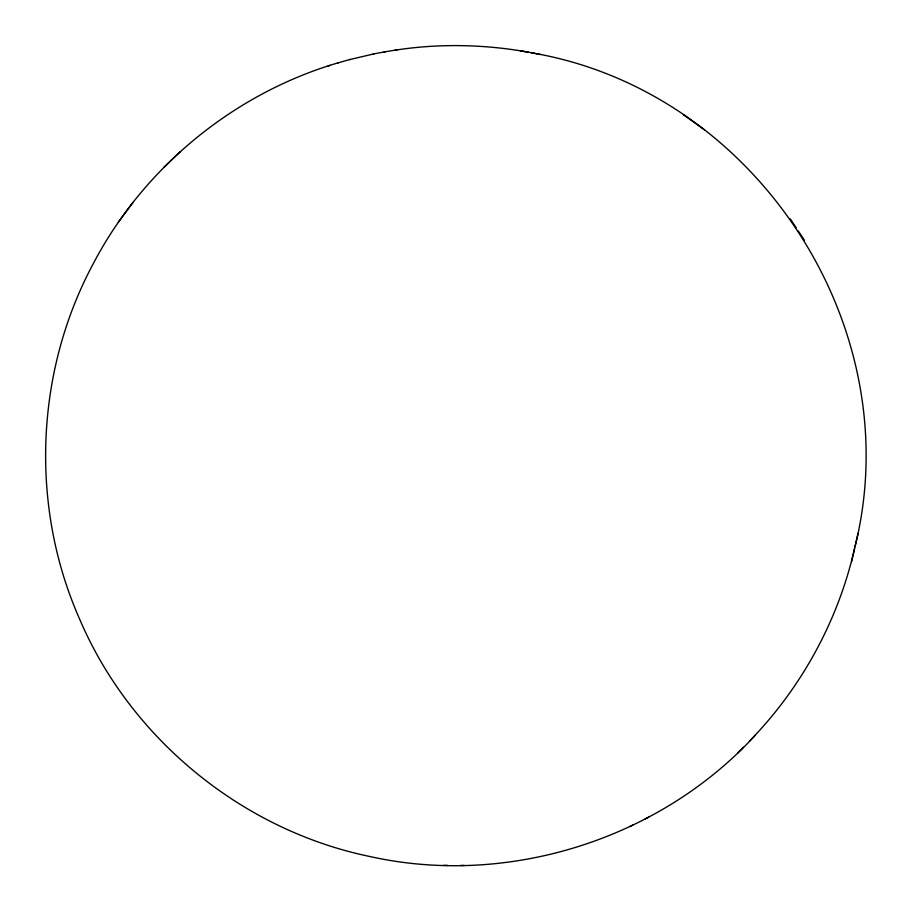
<?xml version="1.0" encoding="UTF-8"?>
<svg xmlns="http://www.w3.org/2000/svg" width="911" height="911" viewBox="0 0 911 911"><rect width="100%" height="100%" fill="white"/><g stroke="black" fill="none" stroke-linecap="round" stroke-linejoin="round"><path stroke-width="1.37" d="M854.996 546.748C909.952 326.411 755.208 90.451 531.295 52.781M749.423 741.19C801.179 688.238 838.166 620.79 854.564 548.559M851.546 561.7L858.048 533.436M338.733 62.654C233.99 93.184 143.118 167.829 92.785 264.611C35.073 372.599 29.972 506.778 79.485 618.785C130.546 738.821 242.474 830.331 370.253 856.591C508.304 887.223 659.86 839.213 755.435 735.097M118.384 222.182L132.79 202.629M737.739 752.964L743.387 747.236M164.128 167.1L171.883 159.721M172.885 158.719L180.241 151.716M629.82 826.63L632.894 825.059M645.034 819L648.712 817.133M328.154 65.934L330.01 65.376M337.423 63.053L350.086 59.443M349.494 59.636L374.011 53.863M373.168 54.011L385.66 51.665M395.123 50.173C443.247 42.726 492.703 44.514 540.337 54.489M384.135 51.938L397.344 49.786M443.452 865.37L447.722 865.37M460.624 865.439L464.246 865.439M520.033 50.709L528.482 52.303M683.421 114.752L693.67 122.063M693.954 122.325L704.556 129.886M790.292 218.891L796.248 227.887M798.343 231.087L804.413 240.253"/></g></svg>
